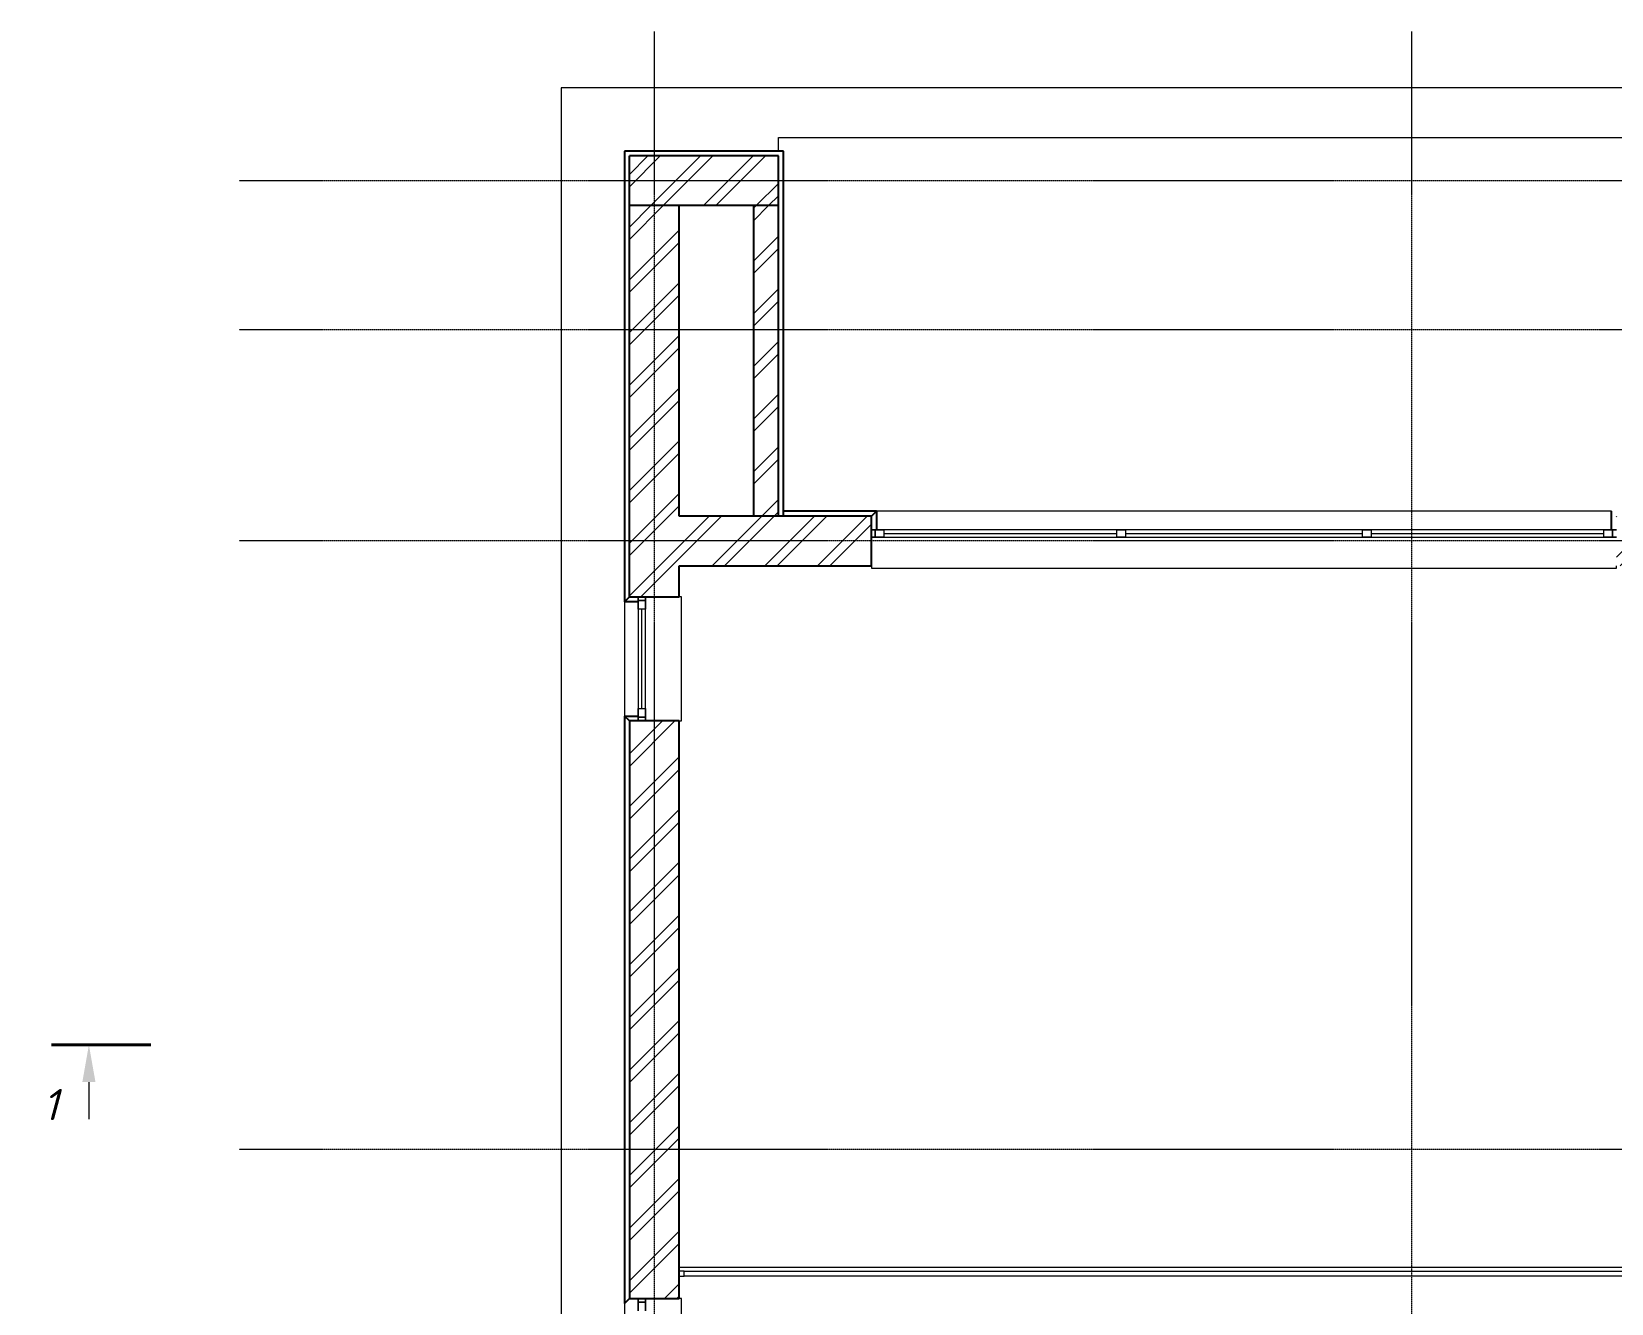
# Model space of a CAD drawing. Header units: millimetres. Extents: x -5016 to 63303, y -6019 to 98943.
# Drawn here: x 34984 to 47710, y 87660 to 97902 of the extents above; entities that cross this region are included whole.
import ezdxf

# ---------------------------------------------------------------- set-up
doc = ezdxf.new("R2010")
doc.units = ezdxf.units.MM
doc.linetypes.add('Осевая 12-2-2', pattern=[16, 12, -2, 0, -2])
doc.linetypes.add('Пунктир 2-1_5', pattern=[3.5, 2, -1.5])
for name, color, linetype, lineweight in [('A-FLOR', 9, 'Continuous', 13), ('A-GLAZ', 8, 'Continuous', 13), ('A-GLAZ-CWMG', 8, 'Continuous', 13), ('A-WALL', 8, 'Continuous', 13), ('A-WALL-PATT', 8, 'Continuous', 13), ('G-ANNO-SYMB', 8, 'Continuous', 13), ('S-GRID', 8, 'Continuous', 13), ('АР_подложка', 8, 'Continuous', 13)]:
    doc.layers.add(name, color=color, linetype=linetype, lineweight=lineweight)
doc.styles.add('ISOCPEUR_I', font='isocpeui.ttf', dxfattribs={"height": 250})
pattern_1 = [(45, (0, 0), (-212.132, 212.132), []), (45, (0, 100), (-212.132, 212.132), [])]

# ---------------------------------------------------------------- blocks, each defined once
blk = doc.blocks.new('INT 20 Окно Прямоугольник 1ст - INT 20 Окно Прямоугольник 1ст 1000-3000h остекление-1568838-Этаж 2 - Планировка')
at = {"layer": 'A-GLAZ'}
for p, q in [((-500, 130), (-400, 130)), ((-470, 130), (-500, 130)), ((-470, 70), (-470, 130)), ((-400, 130), (-470, 130)), ((-470, 130), (-470, 70)), ((460, 240), (-460, 240)), ((400, 130), (500, 130)), ((470, 130), (400, 130)), ((500, 130), (470, 130)), ((470, 130), (470, 70)), ((470, 70), (470, 130)), ((-500, 70), (-470, 70)), ((-400, 70), (-500, 70)), ((-470, 70), (-400, 70)), ((500, 70), (400, 70)), ((400, 70), (470, 70)), ((470, 70), (500, 70)), ((-500, -200), (-500, -220)), ((-500, -220), (500, -220)), ((500, -220), (500, -200))]:
    blk.add_line(p, q, dxfattribs=at)
blk = doc.blocks.new('Прямоугольный импост - Прямоугольный импост чёрный-1565332-Этаж 2 - Планировка')
at = {"layer": 'A-GLAZ-CWMG'}
for p, q in [((2408, 12553), (2408, 12593)), ((2408, 12593), (11578, 12593)), ((11578, 12553), (2408, 12553)), ((11578, 12593), (11578, 12553))]:
    blk.add_line(p, q, dxfattribs=at)
blk = doc.blocks.new('Прямоугольный импост - Прямоугольный импост чёрный-1565334-Этаж 2 - Планировка')
at = {"layer": 'A-GLAZ-CWMG'}
for p, q in [((-40, -20), (-40, 20)), ((-40, 20), (0, 20)), ((0, -20), (-40, -20))]:
    blk.add_line(p, q, dxfattribs=at)
blk = doc.blocks.new('INT 20 Откосы окон снаружи Прямоугольник - INT 20 Откосы окон снаружи Прямоугольник-1566574-Этаж 2 - Планировка')
at = {"layer": 'A-WALL', "lineweight": 25}
for p, q in [((-477, 30), (-477, -80)), ((443, -80), (443, 30))]:
    blk.add_line(p, q, dxfattribs=at)
blk = doc.blocks.new('INT 20 Стекло - Стекло-1566582-Этаж 2 - Планировка')
at = {"layer": 'A-GLAZ'}
for p, q in [((400, 30), (-400, 30)), ((-400, 30), (-400, -30)), ((-400, 0), (400, 0)), ((400, -30), (400, 30)), ((-400, -30), (400, -30))]:
    blk.add_line(p, q, dxfattribs=at)
blk = doc.blocks.new('INT 20 Окно Прямоугольник 3ст - INT 20 Окно Прямоугольник 3ст 6000_3000-1568890-Этаж 2 - Планировка')
at = {"layer": 'A-GLAZ'}
for p, q in [((2960, 240), (-2960, 240)), ((-3000, 90), (-2900, 90)), ((-2970, 90), (-3000, 90)), ((-3000, 30), (-2970, 30)), ((-2900, 30), (-3000, 30)), ((-2970, 30), (-2970, 90)), ((-2900, 90), (-2970, 90)), ((-2970, 90), (-2970, 30)), ((-2970, 30), (-2900, 30)), ((-1025, 90), (-955, 90)), ((-955, 90), (-1025, 90)), ((-955, 30), (-1025, 30)), ((-1025, 30), (-955, 30)), ((955, 90), (1025, 90)), ((1025, 90), (955, 90)), ((1025, 30), (955, 30)), ((955, 30), (1025, 30)), ((2900, 90), (3000, 90)), ((2970, 90), (2900, 90)), ((3000, 30), (2900, 30)), ((2900, 30), (2970, 30)), ((3000, 90), (2970, 90)), ((2970, 90), (2970, 30)), ((2970, 30), (2970, 90)), ((2970, 30), (3000, 30)), ((-3000, -200), (-3000, -220)), ((-3000, -220), (3000, -220)), ((3000, -220), (3000, -200))]:
    blk.add_line(p, q, dxfattribs=at)
blk = doc.blocks.new('INT 20 Откосы окон снаружи Прямоугольник - INT 20 Откосы окон снаружи Прямоугольник-1566592-Этаж 2 - Планировка')
at = {"layer": 'A-WALL', "lineweight": 25}
for p, q in [((-2977, 70), (-2977, -80)), ((2943, -80), (2943, 70))]:
    blk.add_line(p, q, dxfattribs=at)
blk = doc.blocks.new('INT 20 Стекло - Стекло-1566596-Этаж 2 - Планировка')
at = {"layer": 'A-GLAZ'}
for p, q in [((1475, 30), (-400, 30)), ((-400, 30), (-400, -30)), ((-400, 0), (1475, 0)), ((1475, -30), (1475, 30)), ((-400, -30), (1475, -30))]:
    blk.add_line(p, q, dxfattribs=at)
blk = doc.blocks.new('INT 20 Стекло - Стекло-1566597-Этаж 2 - Планировка')
at = {"layer": 'A-GLAZ'}
for p, q in [((1510, 30), (-400, 30)), ((-400, 30), (-400, -30)), ((-400, 0), (1510, 0)), ((1510, -30), (1510, 30)), ((-400, -30), (1510, -30))]:
    blk.add_line(p, q, dxfattribs=at)
blk = doc.blocks.new('Разрез - Номер спереди-3576-Этаж 2 - Планировка')
at = {"layer": 'G-ANNO-SYMB'}
blk.add_hatch(color=256, dxfattribs=at).paths.add_polyline_path([(2.47, -3), (3, 0), (3.53, -3)])
at = {"layer": 'G-ANNO-SYMB', "lineweight": 40}
blk.add_line((0, 0), (8, 0), dxfattribs=at)
at = {"layer": 'G-ANNO-SYMB'}
blk.add_line((3, -3), (3, -6), dxfattribs=at)
blk = doc.blocks.new('АР_plan2')
at = {"layer": 'A-WALL-PATT', "lineweight": 9}
h = blk.add_hatch(dxfattribs=at)
h.set_pattern_fill('FP_1', color=256, style=0, pattern_type=2)
h.set_pattern_definition(pattern_1)
h.paths.add_polyline_path([(2968, 21173), (3168, 21173), (3168, 21573), (1968, 21573), (1968, 21173), (2211, 21173)])
h = blk.add_hatch(dxfattribs=at)
h.set_pattern_fill('FP_1', color=256, style=0, pattern_type=2)
h.set_pattern_definition(pattern_1)
h.paths.add_polyline_path([(2368, 18673), (2368, 21173), (1968, 21173), (1968, 18673), (2211, 18673)])
h = blk.add_hatch(dxfattribs=at)
h.set_pattern_fill('FP_1', color=256, style=0, pattern_type=2)
h.set_pattern_definition(pattern_1)
h.paths.add_polyline_path([(3168, 18673), (3168, 21173), (2968, 21173), (2968, 18673)])
h = blk.add_hatch(dxfattribs=at)
h.set_pattern_fill('FP_1', color=256, style=0, pattern_type=2)
h.set_pattern_definition(pattern_1)
h.paths.add_polyline_path([(11568, 18273), (11868, 18273), (11868, 18673), (9918, 18673), (9918, 18273), (10875, 18273)])
h.paths.add_polyline_path([(3655, 18273), (3918, 18273), (3918, 18673), (1968, 18673), (1968, 18273), (2368, 18273)])
h = blk.add_hatch(dxfattribs=at)
h.set_pattern_fill('FP_1', color=256, style=0, pattern_type=2)
h.set_pattern_definition(pattern_1)
h.paths.add_polyline_path([(1968, 5573), (2368, 5573), (2368, 11373), (1968, 11373), (1968, 7492)])
h.paths.add_polyline_path([(2368, 12373), (2368, 17023), (1968, 17023), (1968, 12373), (2211, 12373)])
h.paths.add_polyline_path([(2368, 18023), (2368, 18273), (1968, 18273), (1968, 18023), (2211, 18023)])
at = {"layer": 'A-FLOR'}
for p, q in [((12518, 22123), (1418, 22123)), ((1418, 22123), (1418, 3123)), ((3168, 21613), (3168, 21723)), ((3168, 21723), (12118, 21723)), ((11568, 12623), (2368, 12623))]:
    blk.add_line(p, q, dxfattribs=at)
at = {"layer": 'A-WALL', "lineweight": 25}
for p, q in [((1928, 21613), (1928, 17983)), ((3208, 21613), (1928, 21613)), ((3168, 21573), (1968, 21573)), ((1968, 18023), (1968, 21573)), ((3168, 18673), (3168, 21573)), ((3208, 18673), (3208, 21613)), ((3168, 21173), (1968, 21173)), ((2368, 18673), (2368, 21173)), ((2968, 21173), (2968, 18673)), ((3958, 18713), (3208, 18713)), ((3918, 18673), (3958, 18713)), ((3918, 18673), (2368, 18673)), ((3918, 18273), (3918, 18673)), ((2368, 18023), (2368, 18273)), ((2368, 18273), (3918, 18273)), ((1928, 17983), (1968, 18023)), ((1968, 18023), (2368, 18023)), ((1928, 17063), (1928, 12333)), ((1968, 17023), (1928, 17063)), ((2368, 17023), (1968, 17023)), ((1968, 17023), (1968, 12373)), ((2368, 12373), (2368, 17023)), ((1928, 12333), (1968, 12373)), ((1968, 12373), (2368, 12373))]:
    blk.add_line(p, q, dxfattribs=at)
at = {"layer": 'G-ANNO-SYMB', "linetype": 'Пунктир 2-1_5'}
blk.add_line((-2686, 14415), (-2157, 14415), dxfattribs=at)
at = {"layer": 'S-GRID', "color": 251, "linetype": 'Осевая 12-2-2', "true_color": 0x646464}
for p, q in [((2168, 22575), (2168, -1346)), ((8268, 22575), (8268, -1346)), ((23376, 21373), (-1176, 21373)), ((23376, 20173), (-1176, 20173)), ((23376, 18473), (-1176, 18473)), ((23376, 13573), (-1176, 13573))]:
    blk.add_line(p, q, dxfattribs=at)
at = {"layer": 'A-GLAZ'}
for name, p in [('INT 20 Окно Прямоугольник 3ст - INT 20 Окно Прямоугольник 3ст 6000_3000-1568890-Этаж 2 - Планировка', (6918, 18473)), ('INT 20 Стекло - Стекло-1566596-Этаж 2 - Планировка', (4418, 18533)), ('INT 20 Стекло - Стекло-1566597-Этаж 2 - Планировка', (6363, 18533)), ('INT 20 Стекло - Стекло-1566596-Этаж 2 - Планировка', (8343, 18533))]:
    blk.add_blockref(name, p, dxfattribs=at)
at = {"layer": 'A-GLAZ', "rotation": 89.99999999999991}
for name, p in [('INT 20 Окно Прямоугольник 1ст - INT 20 Окно Прямоугольник 1ст 1000-3000h остекление-1568838-Этаж 2 - Планировка', (2168, 17523)), ('INT 20 Стекло - Стекло-1566582-Этаж 2 - Планировка', (2068, 17523)), ('INT 20 Окно Прямоугольник 1ст - INT 20 Окно Прямоугольник 1ст 1000-3000h остекление-1568838-Этаж 2 - Планировка', (2168, 11873))]:
    blk.add_blockref(name, p, dxfattribs=at)
at = {"layer": 'A-GLAZ-CWMG', "extrusion": (0, 0, -1)}
blk.add_blockref('Прямоугольный импост - Прямоугольный импост чёрный-1565334-Этаж 2 - Планировка', (-2368, 12573), dxfattribs=at)
at = {"layer": 'A-GLAZ-CWMG'}
blk.add_blockref('Прямоугольный импост - Прямоугольный импост чёрный-1565332-Этаж 2 - Планировка', (0, 0), dxfattribs=at)
at = {"layer": 'A-WALL', "lineweight": 25}
blk.add_blockref('INT 20 Откосы окон снаружи Прямоугольник - INT 20 Откосы окон снаружи Прямоугольник-1566592-Этаж 2 - Планировка', (6935, 18643), dxfattribs=at)
at = {"layer": 'A-WALL', "lineweight": 25, "rotation": 89.99999999999991}
blk.add_blockref('INT 20 Откосы окон снаружи Прямоугольник - INT 20 Откосы окон снаружи Прямоугольник-1566574-Этаж 2 - Планировка', (1958, 17539), dxfattribs=at)
at = {"layer": 'G-ANNO-SYMB', "xscale": 99.99999999999993, "yscale": 99.99999999999993, "zscale": 99.99999999999993}
blk.add_blockref('Разрез - Номер спереди-3576-Этаж 2 - Планировка', (-2686, 14415), dxfattribs=at)
at = {"layer": 'G-ANNO-SYMB', "insert": (-2758, 14059), "char_height": 250, "width": 160.34, "attachment_point": 1, "style": 'ISOCPEUR_I', "bg_fill": 3, "box_fill_scale": 0, "bg_fill_color": 256, "bg_fill_true_color": 3254780160, "bg_fill_transparency": 256}
blk.add_mtext('\\fISOCPEUR|b0|i1|c204|p34|;1', dxfattribs=at)

msp = doc.modelspace()

# ---------------------------------------------------------------- block references
at = {"layer": 'АР_подложка'}
msp.add_blockref('АР_plan2', (37832, 75327), dxfattribs=at)

doc.saveas('drawing.dxf')
